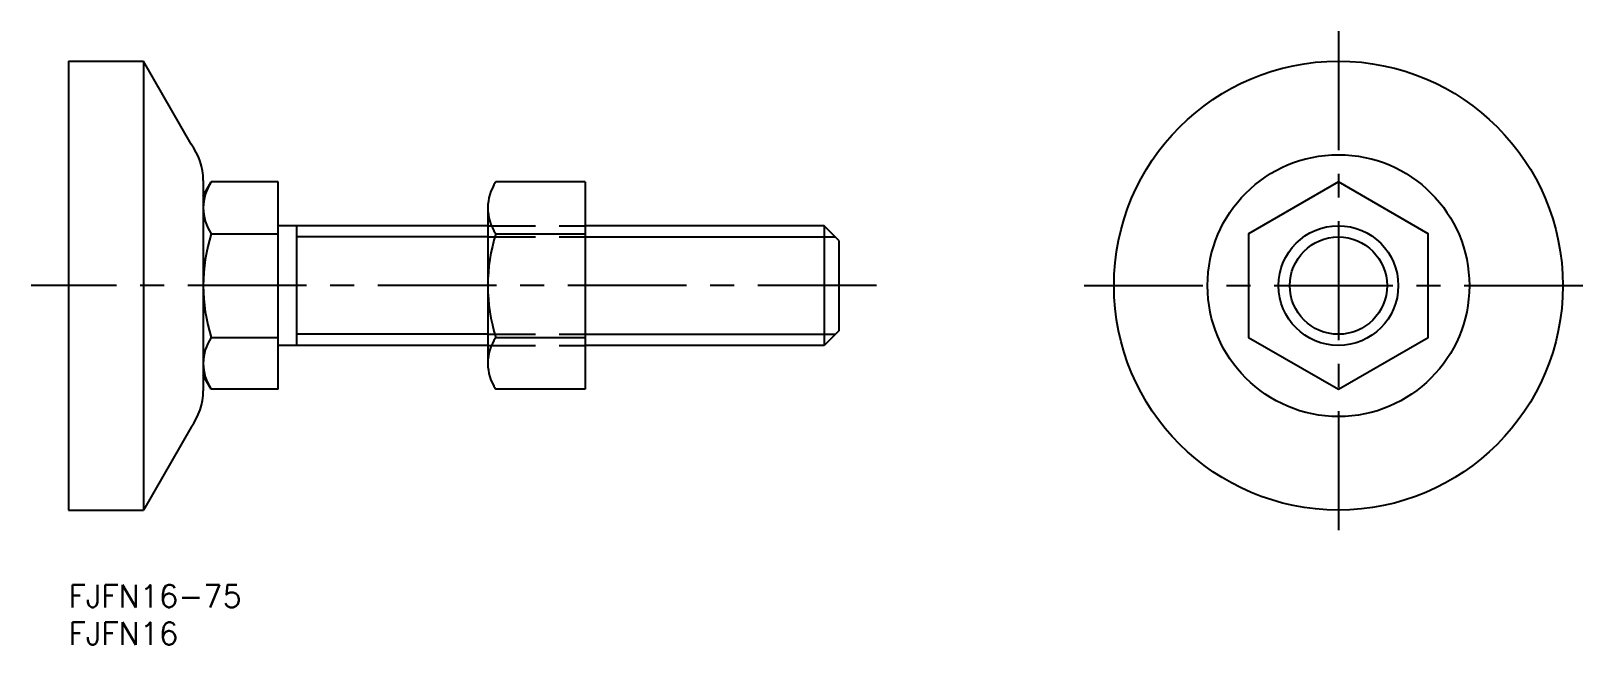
# Model space of a CAD drawing. Extents: x -5 to 204, y -8 to 74.
import ezdxf

# ---------------------------------------------------------------- set-up
doc = ezdxf.new("R2010")
doc.units = 0
doc.header["$LTSCALE"] = 0.5
doc.linetypes.add('CENTER', pattern=[50.8, 31.75, -6.35, 6.35, -6.35])
doc.linetypes.add('DASHED', pattern=[19.05, 12.7, -6.35])
for name, color, linetype in [('MSM_CENTER', 1, 'CENTER'), ('MSM_CONTINUOUS', 7, 'CONTINUOUS'), ('MSM_DASHED', 4, 'DASHED'), ('MSM_NARROW', 5, 'CONTINUOUS'), ('MSM_PART_NUMBER', 7, 'CONTINUOUS')]:
    doc.layers.add(name, color=color, linetype=linetype)
doc.styles.get("Standard").update_dxf_attribs({"font": 'txt.shx', "height": 3, "bigfont": 'bigfont.shx'})

msp = doc.modelspace()

# ---------------------------------------------------------------- linework, layer by layer
at = {"layer": 'MSM_CENTER'}
for p, q in [((169.74, 74), (169.74, 6)), ((108, 40), (-5, 40)), ((135.74, 40), (203.74, 40))]:
    msp.add_line(p, q, dxfattribs=at)
at = {"layer": 'MSM_CONTINUOUS'}
for p, q in [((0, 70), (0, 10)), ((0, 70), (10, 70)), ((16.36, 58.9), (10, 70)), ((10, 70), (10, 10)), ((18, 54.05), (18, 25.95)), ((18, 52), (19.07, 53.86)), ((28, 53.86), (19.07, 53.86)), ((28, 26.14), (28, 53.86)), ((69.04, 53.86), (57.11, 53.86)), ((69.04, 53.86), (69.04, 26.14)), ((56.04, 50.39), (56.04, 29.61)), ((19.07, 46.93), (28, 46.93)), ((56.04, 48), (28, 48)), ((30.5, 32), (30.5, 48)), ((57.11, 46.93), (69.04, 46.93)), ((101, 48), (69.04, 48)), ((101, 48), (101, 32)), ((103, 46), (101, 48)), ((103, 34), (103, 46)), ((103, 34), (101, 32)), ((19.07, 33.07), (28, 33.07)), ((56.04, 32), (28, 32)), ((57.11, 33.07), (69.04, 33.07)), ((101, 32), (69.04, 32)), ((19.07, 26.14), (18, 28)), ((28, 26.14), (19.07, 26.14)), ((69.04, 26.14), (57.11, 26.14)), ((16.36, 21.1), (10, 10)), ((0, 10), (10, 10))]:
    msp.add_line(p, q, dxfattribs=at)
msp.add_lwpolyline([(169.74, 53.86), (157.74, 46.93), (157.74, 33.07), (169.74, 26.14), (181.74, 33.07), (181.74, 46.93), (169.74, 53.86)], dxfattribs=at)
for radius in [30, 17.5, 8]:
    msp.add_circle((169.74, 40), radius, dxfattribs=at)
for centre, radius, start, end in [((10, 54.05), 8, 0, 37.3244), ((24.13, 50.39), 6.13, 145.616, 214.384), ((62.17, 50.39), 6.13, 145.616, 214.384), ((40.93, 40), 22.93, 162.412, 197.588), ((78.97, 40), 22.93, 162.412, 197.588), ((24.13, 29.61), 6.13, 145.616, 214.384), ((62.17, 29.61), 6.13, 145.616, 214.384), ((9.76, 26.03), 8.24, 323.2421, 359.4361)]:
    msp.add_arc(centre, radius, start, end, dxfattribs=at)
at = {"layer": 'MSM_DASHED'}
for p, q in [((56.04, 48), (69.04, 48)), ((56.04, 46.5), (69.04, 46.5)), ((56.04, 33.5), (69.04, 33.5)), ((56.04, 32), (69.04, 32))]:
    msp.add_line(p, q, dxfattribs=at)
at = {"layer": 'MSM_NARROW'}
for p, q in [((56.04, 46.5), (30.5, 46.5)), ((69.04, 46.5), (102.5, 46.5)), ((56.04, 33.5), (30.5, 33.5)), ((69.04, 33.5), (102.5, 33.5))]:
    msp.add_line(p, q, dxfattribs=at)
msp.add_circle((169.74, 40), 6.5, dxfattribs=at)

# ---------------------------------------------------------------- texts
at = {"layer": 'MSM_PART_NUMBER'}
for s, p in [('FJFN16-75', (0, -3)), ('FJFN16', (0, -8))]:
    msp.add_text(s, height=3, dxfattribs=at).set_placement(p)

doc.saveas('drawing.dxf')
